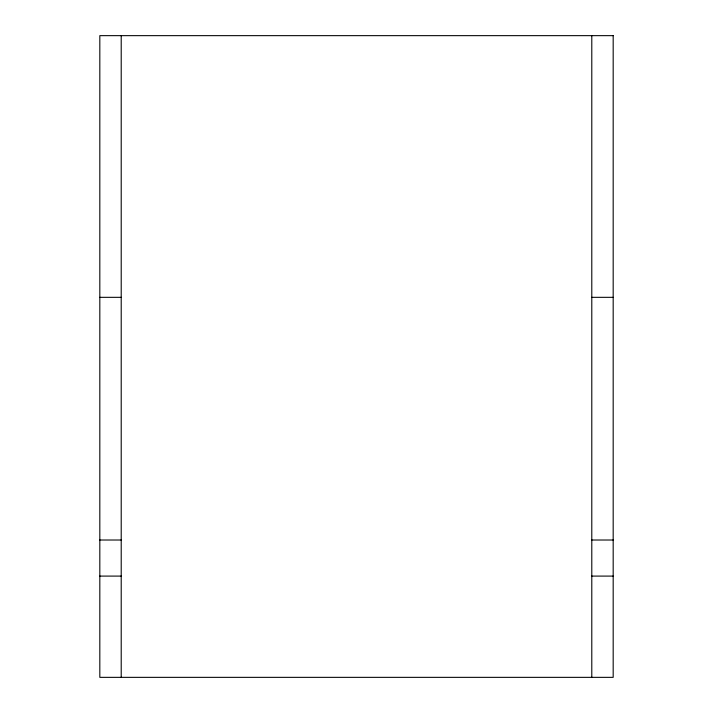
<?xml version="1.0" encoding="UTF-8"?>
<svg xmlns="http://www.w3.org/2000/svg" width="713" height="713" viewBox="0 0 713 713"><rect width="100%" height="100%" fill="white"/><g stroke="black" fill="none" stroke-linecap="round" stroke-linejoin="round"><path stroke-width="1.07" d="M99.82 297.33L121.21 297.33M591.79 297.33L613.18 297.33M99.82 540.017L121.21 540.017M591.79 540.017L613.18 540.017M99.82 576.095L121.21 576.095M591.79 576.095L613.18 576.095M591.79 35.65L591.79 677.35M121.21 35.65L121.21 677.35M613.18 35.65L99.82 35.65L99.82 677.35L613.18 677.35L613.18 35.65"/></g></svg>
